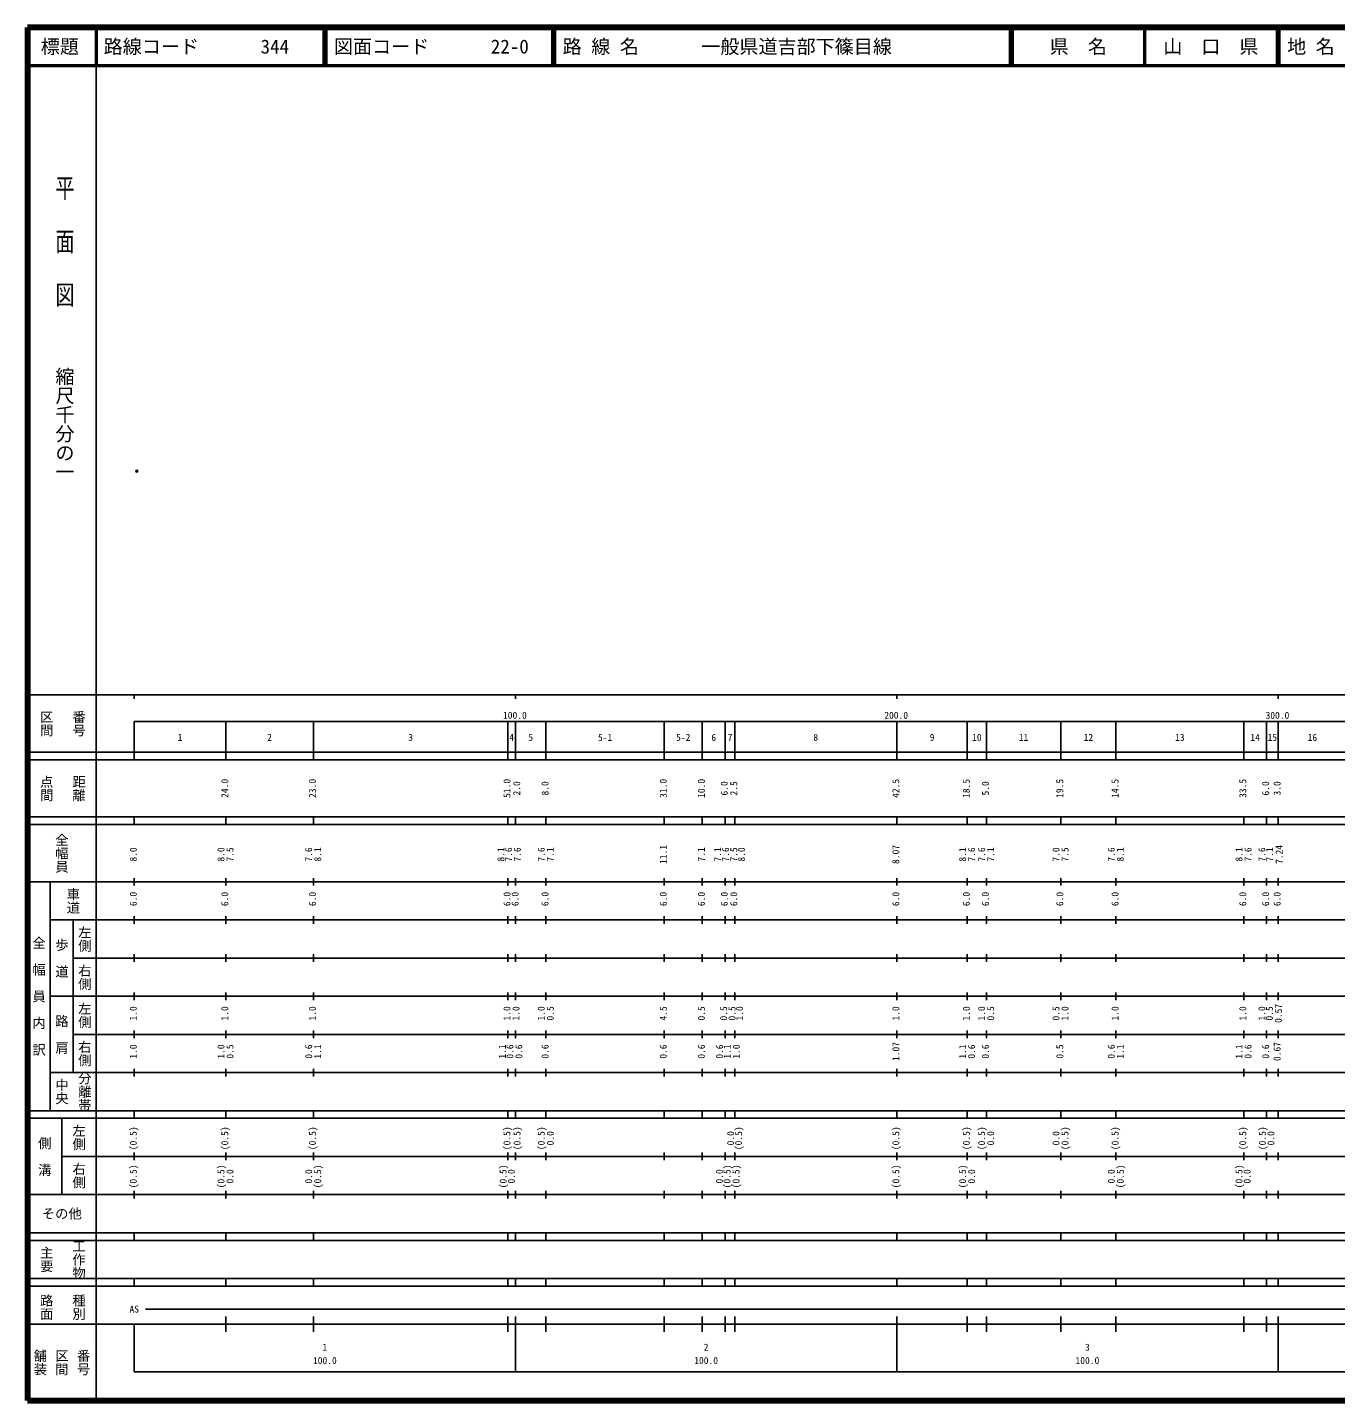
# Model space of a CAD drawing. Units: millimetres on the paper. Extents: x 40 to 680, y 20 to 380.
# Drawn here: x 40 to 383.1, y 20 to 380 of the extents above; entities that cross this region are included whole.
import ezdxf
from ezdxf.enums import TextEntityAlignment as Align

# ---------------------------------------------------------------- set-up
doc = ezdxf.new("R2010")
doc.units = ezdxf.units.MM
doc.header["$PDMODE"] = 32
doc.header["$PDSIZE"] = 0.5
doc.layers.add('M-OTRS', color=6, linetype='Continuous')
doc.layers.add('M-TTL-TXT', color=7, linetype='Continuous')
for name, color, linetype, lineweight in [('M-TTL', 2, 'Continuous', 140), ('M-TTL-BAND', 7, 'Continuous', 25), ('M-TTL-LINE', 7, 'Continuous', 50)]:
    doc.layers.add(name, color=color, linetype=linetype, lineweight=lineweight)
doc.styles.add('@ＭＳ ゴシック', font='')
doc.styles.add('ＭＳ ゴシック', font='')
doc.styles.get('@ＭＳ ゴシック').set_extended_font_data('@MS Gothic')
doc.styles.get('ＭＳ ゴシック').set_extended_font_data('MS Gothic')

msp = doc.modelspace()

# ---------------------------------------------------------------- linework, layer by layer
at = {"layer": 'M-OTRS'}
msp.add_point((68.666, 263.672), dxfattribs=at)
at = {"layer": 'M-TTL'}
for p, q in [((40, 380), (40, 20)), ((680, 380), (40, 380)), ((40, 20), (680, 20))]:
    msp.add_line(p, q, dxfattribs=at)
at = {"layer": 'M-TTL-BAND'}
for p, q in [((58, 370), (58, 20)), ((40, 205), (579, 205)), ((68, 205), (68, 204)), ((168, 205), (168, 204)), ((268, 205), (268, 204)), ((368, 205), (368, 204)), ((68, 198), (579, 198)), ((68, 198), (68, 188)), ((92, 188), (92, 198)), ((115, 188), (115, 198)), ((166, 188), (166, 198)), ((168, 188), (168, 198)), ((176, 188), (176, 198)), ((207, 188), (207, 198)), ((217, 188), (217, 198)), ((223, 188), (223, 198)), ((225.5, 188), (225.5, 198)), ((268, 188), (268, 198)), ((286.5, 188), (286.5, 198)), ((291.5, 188), (291.5, 198)), ((311, 188), (311, 198)), ((325.5, 188), (325.5, 198)), ((359, 188), (359, 198)), ((365, 188), (365, 198)), ((368, 188), (368, 198)), ((40, 190), (579, 190)), ((40, 188), (579, 188)), ((40, 173), (579, 173)), ((68, 171), (68, 173)), ((92, 171), (92, 173)), ((115, 171), (115, 173)), ((166, 171), (166, 173)), ((168, 171), (168, 173)), ((176, 171), (176, 173)), ((207, 171), (207, 173)), ((217, 171), (217, 173)), ((223, 171), (223, 173)), ((225.5, 171), (225.5, 173)), ((268, 171), (268, 173)), ((286.5, 171), (286.5, 173)), ((291.5, 171), (291.5, 173)), ((311, 171), (311, 173)), ((325.5, 171), (325.5, 173)), ((359, 171), (359, 173)), ((365, 171), (365, 173)), ((368, 171), (368, 173)), ((40, 171), (579, 171)), ((40, 156), (579, 156)), ((46, 96), (46, 156)), ((68, 155), (68, 157)), ((92, 155), (92, 157)), ((115, 155), (115, 157)), ((166, 155), (166, 157)), ((168, 155), (168, 157)), ((176, 155), (176, 157)), ((207, 155), (207, 157)), ((217, 155), (217, 157)), ((223, 155), (223, 157)), ((225.5, 155), (225.5, 157)), ((268, 155), (268, 157)), ((286.5, 155), (286.5, 157)), ((291.5, 155), (291.5, 157)), ((311, 155), (311, 157)), ((325.5, 155), (325.5, 157)), ((359, 155), (359, 157)), ((365, 155), (365, 157)), ((368, 155), (368, 157)), ((46, 146), (579, 146)), ((52, 146), (52, 106)), ((68, 145), (68, 147)), ((92, 145), (92, 147)), ((115, 145), (115, 147)), ((166, 145), (166, 147)), ((168, 145), (168, 147)), ((176, 145), (176, 147)), ((207, 145), (207, 147)), ((217, 145), (217, 147)), ((223, 145), (223, 147)), ((225.5, 145), (225.5, 147)), ((268, 145), (268, 147)), ((286.5, 145), (286.5, 147)), ((291.5, 145), (291.5, 147)), ((311, 145), (311, 147)), ((325.5, 145), (325.5, 147)), ((359, 145), (359, 147)), ((365, 145), (365, 147)), ((368, 145), (368, 147)), ((68, 135), (68, 137)), ((92, 135), (92, 137)), ((115, 135), (115, 137)), ((166, 135), (166, 137)), ((168, 135), (168, 137)), ((176, 135), (176, 137)), ((207, 135), (207, 137)), ((217, 135), (217, 137)), ((223, 135), (223, 137)), ((225.5, 135), (225.5, 137)), ((268, 135), (268, 137)), ((286.5, 135), (286.5, 137)), ((291.5, 135), (291.5, 137)), ((311, 135), (311, 137)), ((325.5, 135), (325.5, 137)), ((359, 135), (359, 137)), ((365, 135), (365, 137)), ((368, 135), (368, 137)), ((52, 136), (579, 136)), ((46, 126), (579, 126)), ((68, 125), (68, 127)), ((92, 125), (92, 127)), ((115, 125), (115, 127)), ((166, 125), (166, 127)), ((168, 125), (168, 127)), ((176, 125), (176, 127)), ((207, 125), (207, 127)), ((217, 125), (217, 127)), ((223, 125), (223, 127)), ((225.5, 125), (225.5, 127)), ((268, 125), (268, 127)), ((286.5, 125), (286.5, 127)), ((291.5, 125), (291.5, 127)), ((311, 125), (311, 127)), ((325.5, 125), (325.5, 127)), ((359, 125), (359, 127)), ((365, 125), (365, 127)), ((368, 125), (368, 127)), ((52, 116), (579, 116)), ((68, 115), (68, 117)), ((92, 115), (92, 117)), ((115, 115), (115, 117)), ((166, 115), (166, 117)), ((168, 115), (168, 117)), ((176, 115), (176, 117)), ((207, 115), (207, 117)), ((217, 115), (217, 117)), ((223, 115), (223, 117)), ((225.5, 115), (225.5, 117)), ((268, 115), (268, 117)), ((286.5, 115), (286.5, 117)), ((291.5, 115), (291.5, 117)), ((311, 115), (311, 117)), ((325.5, 115), (325.5, 117)), ((359, 115), (359, 117)), ((365, 115), (365, 117)), ((368, 115), (368, 117)), ((46, 106), (579, 106)), ((68, 105), (68, 107)), ((92, 105), (92, 107)), ((115, 105), (115, 107)), ((166, 105), (166, 107)), ((168, 105), (168, 107)), ((176, 105), (176, 107)), ((207, 105), (207, 107)), ((217, 105), (217, 107)), ((223, 105), (223, 107)), ((225.5, 105), (225.5, 107)), ((268, 105), (268, 107)), ((286.5, 105), (286.5, 107)), ((291.5, 105), (291.5, 107)), ((311, 105), (311, 107)), ((325.5, 105), (325.5, 107)), ((359, 105), (359, 107)), ((365, 105), (365, 107)), ((368, 105), (368, 107)), ((40, 96), (579, 96)), ((40, 94), (579, 94)), ((49, 94), (49, 74)), ((68, 94), (68, 96)), ((92, 94), (92, 96)), ((115, 94), (115, 96)), ((166, 94), (166, 96)), ((168, 94), (168, 96)), ((176, 94), (176, 96)), ((207, 94), (207, 96)), ((217, 94), (217, 96)), ((223, 94), (223, 96)), ((225.5, 94), (225.5, 96)), ((268, 94), (268, 96)), ((286.5, 94), (286.5, 96)), ((291.5, 94), (291.5, 96)), ((311, 94), (311, 96)), ((325.5, 94), (325.5, 96)), ((359, 94), (359, 96)), ((365, 94), (365, 96)), ((368, 94), (368, 96)), ((49, 84), (579, 84)), ((68, 83), (68, 85)), ((92, 83), (92, 85)), ((115, 83), (115, 85)), ((166, 83), (166, 85)), ((168, 83), (168, 85)), ((176, 83), (176, 85)), ((207, 83), (207, 85)), ((217, 83), (217, 85)), ((223, 83), (223, 85)), ((225.5, 83), (225.5, 85)), ((268, 83), (268, 85)), ((286.5, 83), (286.5, 85)), ((291.5, 83), (291.5, 85)), ((311, 83), (311, 85)), ((325.5, 83), (325.5, 85)), ((359, 83), (359, 85)), ((365, 83), (365, 85)), ((368, 83), (368, 85)), ((40, 74), (579, 74)), ((68, 73), (68, 75)), ((92, 73), (92, 75)), ((115, 73), (115, 75)), ((166, 73), (166, 75)), ((168, 73), (168, 75)), ((176, 73), (176, 75)), ((207, 73), (207, 75)), ((217, 73), (217, 75)), ((223, 73), (223, 75)), ((225.5, 73), (225.5, 75)), ((268, 73), (268, 75)), ((286.5, 73), (286.5, 75)), ((291.5, 73), (291.5, 75)), ((311, 73), (311, 75)), ((325.5, 73), (325.5, 75)), ((359, 73), (359, 75)), ((365, 73), (365, 75)), ((368, 73), (368, 75)), ((40, 64), (579, 64)), ((40, 62), (579, 62)), ((68, 62), (68, 64)), ((92, 62), (92, 64)), ((115, 62), (115, 64)), ((166, 62), (166, 64)), ((168, 62), (168, 64)), ((176, 62), (176, 64)), ((207, 62), (207, 64)), ((217, 62), (217, 64)), ((223, 62), (223, 64)), ((225.5, 62), (225.5, 64)), ((268, 62), (268, 64)), ((286.5, 62), (286.5, 64)), ((291.5, 62), (291.5, 64)), ((311, 62), (311, 64)), ((325.5, 62), (325.5, 64)), ((359, 62), (359, 64)), ((365, 62), (365, 64)), ((368, 62), (368, 64)), ((40, 52), (579, 52)), ((68, 50), (68, 52)), ((92, 50), (92, 52)), ((115, 50), (115, 52)), ((166, 50), (166, 52)), ((168, 50), (168, 52)), ((176, 50), (176, 52)), ((207, 50), (207, 52)), ((217, 50), (217, 52)), ((223, 50), (223, 52)), ((225.5, 50), (225.5, 52)), ((268, 50), (268, 52)), ((286.5, 50), (286.5, 52)), ((291.5, 50), (291.5, 52)), ((311, 50), (311, 52)), ((325.5, 50), (325.5, 52)), ((359, 50), (359, 52)), ((365, 50), (365, 52)), ((368, 50), (368, 52)), ((40, 50), (579, 50)), ((71, 44), (565, 44)), ((40, 40), (579, 40)), ((68, 40), (68, 27.5)), ((92, 38), (92, 42)), ((115, 38), (115, 42)), ((166, 38), (166, 42)), ((168, 27.5), (168, 42)), ((176, 38), (176, 42)), ((207, 38), (207, 42)), ((217, 38), (217, 42)), ((223, 38), (223, 42)), ((225.5, 38), (225.5, 42)), ((268, 27.5), (268, 42)), ((286.5, 38), (286.5, 42)), ((291.5, 38), (291.5, 42)), ((311, 38), (311, 42)), ((325.5, 38), (325.5, 42)), ((359, 38), (359, 42)), ((365, 38), (365, 42)), ((368, 27.5), (368, 42)), ((68, 27.5), (579, 27.5))]:
    msp.add_line(p, q, dxfattribs=at)
at = {"layer": 'M-TTL-LINE'}
for p, q in [((58, 380), (58, 370)), ((117.75, 380), (117.75, 370)), ((118.25, 380), (118.25, 370)), ((177.75, 380), (177.75, 370)), ((178.25, 380), (178.25, 370)), ((297.75, 380), (297.75, 370)), ((298.25, 380), (298.25, 370)), ((333, 380), (333, 370)), ((367.75, 380), (367.75, 370)), ((368.25, 380), (368.25, 370)), ((40, 370), (680, 370))]:
    msp.add_line(p, q, dxfattribs=at)

# ---------------------------------------------------------------- texts
at = {"layer": 'M-TTL-BAND', "style": '@ＭＳ ゴシック', "width": 1.4}
msp.add_text('平  面  図', height=3.666, rotation=270, dxfattribs=at).set_placement((49.777, 306.475), align=Align.MIDDLE_RIGHT)
at = {"layer": 'M-TTL-BAND', "style": '@ＭＳ ゴシック'}
msp.add_text('縮尺千分の一', height=3.666, rotation=270, dxfattribs=at).set_placement((49.777, 261.03), align=Align.MIDDLE_RIGHT)
for s, p in [('区間', (45, 197.5)), ('番号', (53.5, 197.5)), ('点間', (45, 180.5)), ('距離', (53.5, 180.5)), ('全幅員', (49, 163.5)), ('車道', (52, 151)), ('左側', (55, 141)), ('全\u3000幅\u3000員\u3000内\u3000訳', (43, 126)), ('歩\u3000道', (49, 136)), ('右側', (55, 131)), ('左側', (55, 121)), ('路\u3000肩', (49, 116)), ('右側', (55, 111)), ('分離帯', (55, 101)), ('中央', (49, 101)), ('左側', (53.5, 89)), ('側\u3000溝', (44.5, 84)), ('右側', (53.5, 79)), ('工作物', (53.5, 57)), ('主要', (45, 57)), ('路面', (45, 44.5)), ('種別', (53.5, 44.5)), ('舗装', (43.333, 30)), ('区間', (49, 30)), ('番号', (54.667, 30))]:
    msp.add_text(s, height=2.566, rotation=270, dxfattribs=at).set_placement(p, align=Align.MIDDLE_CENTER)
at = {"layer": 'M-TTL-BAND', "style": 'ＭＳ ゴシック'}
for s, p in [('100.0', (167.844, 198.195)), ('200.0', (267.844, 198.195)), ('300.0', (367.844, 198.195)), ('1', (80, 192.405)), ('2', (103.5, 192.405)), ('3', (140.5, 192.405)), ('4', (167, 192.405)), ('5', (172, 192.405)), ('5-1', (191.5, 192.405)), ('5-2', (212, 192.405)), ('6', (220, 192.405)), ('7', (224.25, 192.405)), ('8', (246.75, 192.405)), ('9', (277.25, 192.405)), ('10', (289, 192.405)), ('11', (301.25, 192.405)), ('12', (318.25, 192.405)), ('13', (342.25, 192.405)), ('14', (362, 192.405)), ('15', (366.5, 192.405)), ('16', (377, 192.405)), ('AS', (68, 42.5)), ('1', (118, 32.523)), ('2', (218, 32.523)), ('3', (318, 32.523)), ('100.0', (118, 29.033)), ('100.0', (218, 29.033)), ('100.0', (318, 29.033))]:
    msp.add_text(s, height=1.833, dxfattribs=at).set_placement(p, align=Align.BOTTOM_CENTER)
for s, p in [('24.0', (93.213, 180.5)), ('23.0', (116.213, 180.5)), ('51.0', (167.213, 180.5)), ('2.0', (169.779, 180.5)), ('8.0', (177.213, 180.5)), ('31.0', (208.213, 180.5)), ('10.0', (218.213, 180.5)), ('6.0', (224.213, 180.5)), ('2.5', (226.713, 180.5)), ('42.5', (269.213, 180.5)), ('18.5', (287.713, 180.5)), ('5.0', (292.713, 180.5)), ('19.5', (312.213, 180.5)), ('14.5', (326.713, 180.5)), ('33.5', (360.213, 180.5)), ('6.0', (366.213, 180.5)), ('3.0', (369.213, 180.5)), ('8.0', (69.213, 163.174)), ('8.0', (92.213, 163.174)), ('7.5', (94.583, 163.174)), ('7.6', (115.213, 163.174)), ('8.1', (117.583, 163.174)), ('8.1', (165.629, 163.174)), ('7.6', (167.652, 163.174)), ('7.6', (169.938, 163.174)), ('7.6', (176.213, 163.174)), ('7.1', (178.583, 163.174)), ('11.1', (208.213, 163.174)), ('7.1', (218.213, 163.174)), ('7.1', (222.46, 163.174)), ('7.6', (224.553, 163.174)), ('7.5', (226.704, 163.174)), ('8.0', (228.714, 163.174)), ('8.07', (269.213, 163.174)), ('8.1', (286.713, 163.174)), ('7.6', (289.083, 163.174)), ('7.6', (291.713, 163.174)), ('7.1', (294.083, 163.174)), ('7.0', (311.213, 163.174)), ('7.5', (313.583, 163.174)), ('7.6', (325.713, 163.174)), ('8.1', (328.083, 163.174)), ('8.1', (359.213, 163.174)), ('7.6', (361.583, 163.174)), ('7.6', (365.213, 163.174)), ('7.1', (367.236, 163.174)), ('7.24', (369.744, 163.174)), ('6.0', (69.213, 151.5)), ('6.0', (93.213, 151.5)), ('6.0', (116.213, 151.5)), ('6.0', (167.213, 151.5)), ('6.0', (169.364, 151.5)), ('6.0', (177.213, 151.5)), ('6.0', (208.213, 151.5)), ('6.0', (218.213, 151.5)), ('6.0', (224.213, 151.5)), ('6.0', (226.713, 151.5)), ('6.0', (269.213, 151.5)), ('6.0', (287.713, 151.5)), ('6.0', (292.713, 151.5)), ('6.0', (312.213, 151.5)), ('6.0', (326.713, 151.5)), ('6.0', (360.213, 151.5)), ('6.0', (366.213, 151.5)), ('6.0', (369.213, 151.5)), ('1.0', (69.213, 121.5)), ('1.0', (93.213, 121.5)), ('1.0', (116.213, 121.5)), ('1.0', (167.213, 121.5)), ('1.0', (169.596, 121.5)), ('1.0', (176.213, 121.5)), ('0.5', (178.583, 121.5)), ('4.5', (208.213, 121.5)), ('0.5', (218.213, 121.5)), ('0.5', (224.054, 121.5)), ('0.5', (226.257, 121.5)), ('1.0', (228.231, 121.5)), ('1.0', (269.213, 121.5)), ('1.0', (287.713, 121.5)), ('1.0', (291.713, 121.5)), ('0.5', (294.083, 121.5)), ('0.5', (311.213, 121.5)), ('1.0', (313.583, 121.5)), ('1.0', (326.713, 121.5)), ('1.0', (360.213, 121.5)), ('1.0', (365.213, 121.5)), ('0.5', (367.196, 121.5)), ('0.57', (369.553, 121.5)), ('1.0', (69.213, 111.5)), ('1.0', (92.213, 111.5)), ('0.5', (94.583, 111.5)), ('0.6', (115.213, 111.5)), ('1.1', (117.583, 111.5)), ('1.1', (166.025, 111.5)), ('0.6', (168.009, 111.5)), ('0.6', (170.339, 111.5)), ('0.6', (177.213, 111.5)), ('0.6', (208.213, 111.5)), ('0.6', (218.213, 111.5)), ('0.6', (222.981, 111.5)), ('1.1', (224.975, 111.5)), ('1.0', (227.366, 111.5)), ('1.07', (269.213, 111.5)), ('1.1', (286.713, 111.5)), ('0.6', (289.083, 111.5)), ('0.6', (292.713, 111.5)), ('0.5', (312.213, 111.5)), ('0.6', (325.713, 111.5)), ('1.1', (328.083, 111.5)), ('1.1', (359.213, 111.5)), ('0.6', (361.583, 111.5)), ('0.6', (366.213, 111.5)), ('0.67', (369.213, 111.5)), ('(0.5)', (69.213, 88.764)), ('(0.5)', (93.213, 88.764)), ('(0.5)', (116.213, 88.764)), ('(0.5)', (167.213, 88.764)), ('(0.5)', (169.864, 88.764)), ('(0.5)', (176.213, 88.764)), ('0.0', (178.583, 88.764)), ('0.0', (225.879, 88.764)), ('(0.5)', (227.948, 88.764)), ('(0.5)', (269.213, 88.764)), ('(0.5)', (287.713, 88.764)), ('(0.5)', (291.713, 88.764)), ('0.0', (294.083, 88.764)), ('0.0', (311.213, 88.764)), ('(0.5)', (313.583, 88.764)), ('(0.5)', (326.713, 88.764)), ('(0.5)', (360.213, 88.764)), ('(0.5)', (365.352, 88.764)), ('0.0', (367.583, 88.764)), ('(0.5)', (69.213, 78.764)), ('(0.5)', (92.213, 78.764)), ('0.0', (94.583, 78.764)), ('0.0', (115.213, 78.764)), ('(0.5)', (117.583, 78.764)), ('(0.5)', (166.213, 78.764)), ('0.0', (168.382, 78.764)), ('0.0', (222.936, 78.764)), ('(0.5)', (224.949, 78.764)), ('(0.5)', (227.3, 78.764)), ('(0.5)', (269.213, 78.764)), ('(0.5)', (286.713, 78.764)), ('0.0', (289.083, 78.764)), ('0.0', (325.713, 78.764)), ('(0.5)', (328.083, 78.764)), ('(0.5)', (359.213, 78.764)), ('0.0', (361.351, 78.764))]:
    msp.add_text(s, height=1.833, rotation=90, dxfattribs=at).set_placement(p, align=Align.BOTTOM_CENTER)
msp.add_text('その他', height=2.566, dxfattribs=at).set_placement((49, 69), align=Align.MIDDLE_CENTER)
at = {"layer": 'M-TTL-TXT', "style": 'ＭＳ ゴシック'}
for s, p in [('標題', (48.5, 375)), ('県\u3000名', (315.625, 375)), ('山\u3000口\u3000県', (350.375, 375))]:
    msp.add_text(s, height=3.666, dxfattribs=at).set_placement(p, align=Align.MIDDLE_CENTER)
for s, p in [('路線コード', (60, 375)), ('344', (101.142, 375)), ('図面コード', (120.38, 375)), ('22-0', (161.521, 375)), ('路 線 名', (180.38, 375)), ('一般県道吉部下篠目線', (216.734, 375)), ('地 名', (370.38, 375))]:
    msp.add_text(s, height=3.666, dxfattribs=at).set_placement(p, align=Align.MIDDLE_LEFT)

doc.saveas('drawing.dxf')
